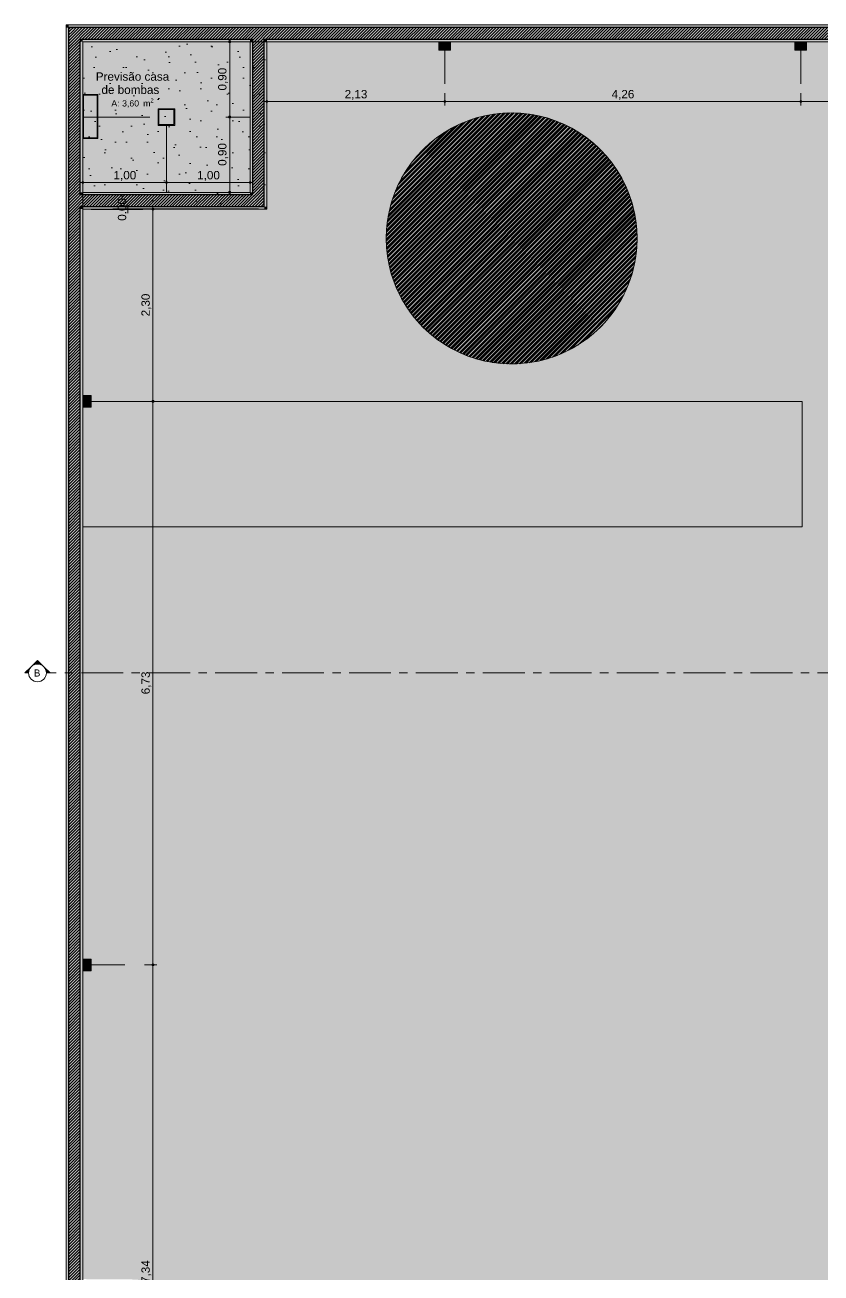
# Model space of a CAD drawing. Header units: metres. Extents: x -77 to -41.1, y -68 to -27.7.
# Drawn here: x -77.01 to -67.49, y -43.02 to -28.1 of the extents above; entities that cross this region are included whole.
import ezdxf

# ---------------------------------------------------------------- set-up
doc = ezdxf.new("R2010")
doc.units = ezdxf.units.M
doc.header["$MEASUREMENT"] = 0
for name, pattern in [('Achse', [0.115, 0, -0.04, 0.075, 0]), ('AStair_dashed', [1.8, 0.8, -1]), ('Dot & Dashed', [0.6, 0.5, -0.05, 0, -0.05])]:
    doc.linetypes.add(name, pattern=pattern)
for name, color, linetype, lineweight in [('0_Caneta_No__7', 7, 'Continuous', 13), ('0_Caneta_No__98', 7, 'Continuous', 0), ('0_Caneta_No__99', 7, 'Continuous', 20), ('LAJES.EST_Caneta_No__241', 7, 'Continuous', 13), ('LUMINOTÉCNICA_Caneta_No__241', 7, 'Continuous', 13), ('LUMINOTÉCNICA_Caneta_No__96', 252, 'Continuous', 0), ('PAREDE CONSTRUIR_Caneta_No__241', 7, 'Continuous', 13), ('PAREDE CONSTRUIR_Caneta_No__3', 7, 'Continuous', 25), ('PILARES.EST_Caneta_No__241', 7, 'Continuous', 13), ('PILARES.EST_Caneta_No__4', 7, 'Continuous', 20), ('Selos de Zona Archicad_Caneta_No__11', 7, 'Continuous', 5), ('TERRENO.ARQ_Caneta_No__241', 7, 'Continuous', 13), ('ZONA_Caneta_No__91', 255, 'Continuous', 0)]:
    doc.layers.add(name, color=color, linetype=linetype, lineweight=lineweight)
for name, color, linetype in [('COTAS FORRO.EXEC', 7, 'Continuous'), ('LUMINOTÉCNICA', 7, 'Continuous'), ('PAREDE CONSTRUIR', 7, 'Continuous'), ('TERRENO.ARQ', 7, 'Continuous'), ('ZONA', 7, 'Continuous')]:
    doc.layers.add(name, color=color, linetype=linetype)
for name, color, linetype, lineweight, true_color in [('COTAS FORRO.EXEC_Caneta_No__25', 7, 'Continuous', 13, 0x982312), ('LAJES.EST_Caneta_No__18', 7, 'Continuous', 0, 0xdfdfdf), ('LUMINOTÉCNICA_Caneta_No__36', 7, 'Continuous', 0, 0xf3aba0), ('LUMINOTÉCNICA_Caneta_No__46', 7, 'Continuous', 0, 0xbf8f00), ('LUMINOTÉCNICA_Caneta_No__56', 7, 'Continuous', 0, 0xffe495), ('LUMINOTÉCNICA_Caneta_No__86', 7, 'Continuous', 0, 0x30bf00), ('PILARES.EST_Caneta_No__18', 7, 'Continuous', 0, 0xdfdfdf)]:
    doc.layers.add(name, color=color, linetype=linetype, lineweight=lineweight, true_color=true_color)
doc.styles.add('GENERATED_STYLE_1', font='arial.ttf')
doc.dimstyles.new('GENERATED_STYLE__1', dxfattribs={"dimtxt": 0.1, "dimasz": 0.0475, "dimexe": 0.18, "dimexo": 0.1, "dimgap": 0, "dimtad": 1, "dimtih": 1, "dimtoh": 1, "dimzin": 0, "dimdsep": 46, "dimtxsty": 'GENERATED_STYLE_1', "dimblk": 'ARROWHEAD_11', "dimblk1": 'ARROWHEAD_11', "dimblk2": 'ARROWHEAD_11', "dimcen": 0.09, "dimclrd": 256, "dimclre": 256, "dimclrt": 256, "dimadec": 0, "dimazin": 0, "dimtfac": 1, "dimtdec": 4, "dimtmove": 0, "dimatfit": 3, "dimfxl": 0, "dimtolj": 1, "dimtzin": 0, "dimarcsym": 0})
doc.dimstyles.new('GENERATED_STYLE__2', dxfattribs={"dimtxt": 0.1, "dimasz": 0.0475, "dimexe": 0.18, "dimexo": 0.1, "dimgap": 0, "dimtad": 1, "dimzin": 0, "dimdsep": 46, "dimtxsty": 'GENERATED_STYLE_1', "dimblk": 'ARROWHEAD_11', "dimblk1": 'ARROWHEAD_11', "dimblk2": 'ARROWHEAD_11', "dimcen": 0.09, "dimclrd": 256, "dimclre": 256, "dimclrt": 256, "dimadec": 0, "dimazin": 0, "dimtfac": 1, "dimtdec": 4, "dimtmove": 0, "dimatfit": 3, "dimfxl": 0, "dimtolj": 1, "dimtzin": 0, "dimarcsym": 0})
pattern_1 = [(45, (0, 0), (-0.0176776695, 0.0176776695), [])]
pattern_2 = [(45, (0, 0.6), (-0.1909188, 0.1909188), [0, -0.18, 0, -0.27]), (110, (0.6, 0.6), (0.253717, 0.09234544), [0, -0.132, 0, -0.228])]

# ---------------------------------------------------------------- blocks, each defined once
blk = doc.blocks.new('*D265')
at = {"layer": 'COTAS FORRO.EXEC_Caneta_No__25', "linetype": 'Continuous', "lineweight": 13, "true_color": 0x982312}
for points in [[(-74.57, -29.202), (-74.569, -29.206), (-74.566, -29.21), (-74.562, -29.213), (-74.558, -29.214), (-74.553, -29.213), (-74.549, -29.21), (-74.546, -29.206), (-74.545, -29.202), (-74.546, -29.197), (-74.549, -29.193), (-74.553, -29.19), (-74.558, -29.189), (-74.562, -29.19), (-74.566, -29.193), (-74.569, -29.197)], [(-74.57, -30.102), (-74.569, -30.106), (-74.566, -30.11), (-74.562, -30.113), (-74.558, -30.114), (-74.553, -30.113), (-74.549, -30.11), (-74.546, -30.106), (-74.545, -30.102), (-74.546, -30.097), (-74.549, -30.093), (-74.553, -30.09), (-74.558, -30.089), (-74.562, -30.09), (-74.566, -30.093), (-74.569, -30.097)]]:
    blk.add_hatch(color=24, dxfattribs=at).paths.add_polyline_path(points)
at = {"layer": 'COTAS FORRO.EXEC_Caneta_No__25', "color": 24, "linetype": 'Continuous', "lineweight": 13, "true_color": 0x982312}
for p, q in [((-74.57, -29.202), (-74.604, -29.202)), ((-74.558, -30.089), (-74.558, -29.214)), ((-74.458, -29.202), (-74.545, -29.202)), ((-74.57, -30.102), (-74.658, -30.102)), ((-74.558, -30.127), (-74.558, -30.114)), ((-74.511, -30.102), (-74.545, -30.102))]:
    blk.add_line(p, q, dxfattribs=at)
for centre in [(-74.558, -29.202), (-74.558, -30.102)]:
    blk.add_circle(centre, 0.0125, dxfattribs=at)
at = {"layer": 'COTAS FORRO.EXEC_Caneta_No__25', "color": 24, "lineweight": 13, "true_color": 0x982312, "insert": (-74.578, -29.785), "char_height": 0.1, "attachment_point": 7, "rotation": 90, "style": 'GENERATED_STYLE_1'}
blk.add_mtext('\\A1;{\\pql;\\fArial|b0|i0|c0|p0;\\W1.000000;0,90}', dxfattribs=at)
blk = doc.blocks.new('ARROWHEAD_11')
at = {"color": 0, "linetype": 'Continuous', "lineweight": 0}
blk.add_line((0, 0), (-1, 0), dxfattribs=at)
at = {"color": 0, "linetype": 'Continuous', "lineweight": 0, "const_width": 0.25, "flags": 128}
blk.add_lwpolyline([(-0.125, 0, 1), (0.125, 0, 1)], format="xyb", close=True, dxfattribs=at)
blk = doc.blocks.new('*D266')
at = {"layer": 'COTAS FORRO.EXEC_Caneta_No__25', "linetype": 'Continuous', "lineweight": 13, "true_color": 0x982312}
for points in [[(-74.57, -28.302), (-74.569, -28.306), (-74.566, -28.31), (-74.562, -28.313), (-74.558, -28.314), (-74.553, -28.313), (-74.549, -28.31), (-74.546, -28.306), (-74.545, -28.302), (-74.546, -28.297), (-74.549, -28.293), (-74.553, -28.29), (-74.558, -28.289), (-74.562, -28.29), (-74.566, -28.293), (-74.569, -28.297)], [(-74.57, -29.202), (-74.569, -29.206), (-74.566, -29.21), (-74.562, -29.213), (-74.558, -29.214), (-74.553, -29.213), (-74.549, -29.21), (-74.546, -29.206), (-74.545, -29.202), (-74.546, -29.197), (-74.549, -29.193), (-74.553, -29.19), (-74.558, -29.189), (-74.562, -29.19), (-74.566, -29.193), (-74.569, -29.197)]]:
    blk.add_hatch(color=24, dxfattribs=at).paths.add_polyline_path(points)
at = {"layer": 'COTAS FORRO.EXEC_Caneta_No__25', "color": 24, "linetype": 'Continuous', "lineweight": 13, "true_color": 0x982312}
for p, q in [((-74.57, -28.302), (-74.658, -28.302)), ((-74.558, -28.289), (-74.558, -28.277)), ((-74.558, -29.189), (-74.558, -28.314)), ((-74.511, -28.302), (-74.545, -28.302)), ((-74.57, -29.202), (-74.604, -29.202)), ((-74.458, -29.202), (-74.545, -29.202))]:
    blk.add_line(p, q, dxfattribs=at)
for centre in [(-74.558, -28.302), (-74.558, -29.202)]:
    blk.add_circle(centre, 0.0125, dxfattribs=at)
at = {"layer": 'COTAS FORRO.EXEC_Caneta_No__25', "color": 24, "lineweight": 13, "true_color": 0x982312, "insert": (-74.578, -28.885), "char_height": 0.1, "attachment_point": 7, "rotation": 90, "style": 'GENERATED_STYLE_1'}
blk.add_mtext('\\A1;{\\pql;\\fArial|b0|i0|c0|p0;\\W1.000000;0,90}', dxfattribs=at)
blk = doc.blocks.new('*D267')
at = {"layer": 'COTAS FORRO.EXEC_Caneta_No__25', "linetype": 'Continuous', "lineweight": 13, "true_color": 0x982312}
for points in [[(-76.326, -29.985), (-76.326, -29.99), (-76.323, -29.994), (-76.319, -29.997), (-76.314, -29.998), (-76.309, -29.997), (-76.305, -29.994), (-76.302, -29.99), (-76.301, -29.985), (-76.302, -29.981), (-76.305, -29.977), (-76.309, -29.974), (-76.314, -29.973), (-76.319, -29.974), (-76.323, -29.977), (-76.326, -29.981)], [(-75.326, -29.985), (-75.326, -29.99), (-75.323, -29.994), (-75.319, -29.997), (-75.314, -29.998), (-75.309, -29.997), (-75.305, -29.994), (-75.302, -29.99), (-75.301, -29.985), (-75.302, -29.981), (-75.305, -29.977), (-75.309, -29.974), (-75.314, -29.973), (-75.319, -29.974), (-75.323, -29.977), (-75.326, -29.981)]]:
    blk.add_hatch(color=24, dxfattribs=at).paths.add_polyline_path(points)
at = {"layer": 'COTAS FORRO.EXEC_Caneta_No__25', "color": 24, "linetype": 'Continuous', "lineweight": 13, "true_color": 0x982312}
for p, q in [((-76.314, -29.973), (-76.314, -29.885)), ((-75.314, -29.973), (-75.314, -29.885)), ((-76.339, -29.985), (-76.326, -29.985)), ((-76.314, -30.032), (-76.314, -29.998)), ((-76.301, -29.985), (-75.326, -29.985)), ((-75.314, -30.032), (-75.314, -29.998))]:
    blk.add_line(p, q, dxfattribs=at)
for centre in [(-76.314, -29.985), (-75.314, -29.985)]:
    blk.add_circle(centre, 0.0125, dxfattribs=at)
at = {"layer": 'COTAS FORRO.EXEC_Caneta_No__25', "color": 24, "lineweight": 13, "true_color": 0x982312, "insert": (-75.947, -29.965), "char_height": 0.1, "attachment_point": 7, "style": 'GENERATED_STYLE_1'}
blk.add_mtext('\\A1;{\\pql;\\fArial|b0|i0|c0|p0;\\W1.000000;1,00}', dxfattribs=at)
blk = doc.blocks.new('*D268')
at = {"layer": 'COTAS FORRO.EXEC_Caneta_No__25', "linetype": 'Continuous', "lineweight": 13, "true_color": 0x982312}
for points in [[(-75.326, -29.985), (-75.326, -29.99), (-75.323, -29.994), (-75.319, -29.997), (-75.314, -29.998), (-75.309, -29.997), (-75.305, -29.994), (-75.302, -29.99), (-75.301, -29.985), (-75.302, -29.981), (-75.305, -29.977), (-75.309, -29.974), (-75.314, -29.973), (-75.319, -29.974), (-75.323, -29.977), (-75.326, -29.981)], [(-74.326, -29.985), (-74.326, -29.99), (-74.323, -29.994), (-74.319, -29.997), (-74.314, -29.998), (-74.309, -29.997), (-74.305, -29.994), (-74.302, -29.99), (-74.301, -29.985), (-74.302, -29.981), (-74.305, -29.977), (-74.309, -29.974), (-74.314, -29.973), (-74.319, -29.974), (-74.323, -29.977), (-74.326, -29.981)]]:
    blk.add_hatch(color=24, dxfattribs=at).paths.add_polyline_path(points)
at = {"layer": 'COTAS FORRO.EXEC_Caneta_No__25', "color": 24, "linetype": 'Continuous', "lineweight": 13, "true_color": 0x982312}
for p, q in [((-75.314, -29.973), (-75.314, -29.885)), ((-74.314, -29.973), (-74.314, -29.885)), ((-75.314, -30.032), (-75.314, -29.998)), ((-75.301, -29.985), (-74.326, -29.985)), ((-74.314, -30.032), (-74.314, -29.998)), ((-74.301, -29.985), (-74.289, -29.985))]:
    blk.add_line(p, q, dxfattribs=at)
for centre in [(-75.314, -29.985), (-74.314, -29.985)]:
    blk.add_circle(centre, 0.0125, dxfattribs=at)
at = {"layer": 'COTAS FORRO.EXEC_Caneta_No__25', "color": 24, "lineweight": 13, "true_color": 0x982312, "insert": (-74.947, -29.965), "char_height": 0.1, "attachment_point": 7, "style": 'GENERATED_STYLE_1'}
blk.add_mtext('\\A1;{\\pql;\\fArial|b0|i0|c0|p0;\\W1.000000;1,00}', dxfattribs=at)
blk = doc.blocks.new('*D278')
at = {"layer": 'COTAS FORRO.EXEC_Caneta_No__25', "linetype": 'Continuous', "lineweight": 13, "true_color": 0x982312}
for points in [[(-74.126, -29.017), (-74.126, -29.021), (-74.123, -29.025), (-74.119, -29.028), (-74.114, -29.029), (-74.109, -29.028), (-74.105, -29.025), (-74.102, -29.021), (-74.101, -29.017), (-74.102, -29.012), (-74.105, -29.008), (-74.109, -29.005), (-74.114, -29.004), (-74.119, -29.005), (-74.123, -29.008), (-74.126, -29.012)], [(-71.999, -29.017), (-71.998, -29.021), (-71.995, -29.025), (-71.991, -29.028), (-71.987, -29.029), (-71.982, -29.028), (-71.978, -29.025), (-71.975, -29.021), (-71.974, -29.017), (-71.975, -29.012), (-71.978, -29.008), (-71.982, -29.005), (-71.987, -29.004), (-71.991, -29.005), (-71.995, -29.008), (-71.998, -29.012)]]:
    blk.add_hatch(color=24, dxfattribs=at).paths.add_polyline_path(points)
at = {"layer": 'COTAS FORRO.EXEC_Caneta_No__25', "color": 24, "linetype": 'Continuous', "lineweight": 13, "true_color": 0x982312}
for p, q in [((-71.987, -29.004), (-71.987, -28.917)), ((-74.139, -29.017), (-74.126, -29.017)), ((-74.114, -29.004), (-74.114, -28.97)), ((-74.114, -29.117), (-74.114, -29.029)), ((-74.101, -29.017), (-71.999, -29.017)), ((-71.987, -29.063), (-71.987, -29.029))]:
    blk.add_line(p, q, dxfattribs=at)
for centre in [(-74.114, -29.017), (-71.987, -29.017)]:
    blk.add_circle(centre, 0.0125, dxfattribs=at)
at = {"layer": 'COTAS FORRO.EXEC_Caneta_No__25', "color": 24, "lineweight": 13, "true_color": 0x982312, "insert": (-73.184, -28.997), "char_height": 0.1, "attachment_point": 7, "style": 'GENERATED_STYLE_1'}
blk.add_mtext('\\A1;{\\pql;\\fArial|b0|i0|c0|p0;\\W1.000000;2,13}', dxfattribs=at)
blk = doc.blocks.new('*D279')
at = {"layer": 'COTAS FORRO.EXEC_Caneta_No__25', "linetype": 'Continuous', "lineweight": 13, "true_color": 0x982312}
for points in [[(-71.999, -29.017), (-71.998, -29.021), (-71.995, -29.025), (-71.991, -29.028), (-71.987, -29.029), (-71.982, -29.028), (-71.978, -29.025), (-71.975, -29.021), (-71.974, -29.017), (-71.975, -29.012), (-71.978, -29.008), (-71.982, -29.005), (-71.987, -29.004), (-71.991, -29.005), (-71.995, -29.008), (-71.998, -29.012)], [(-67.744, -29.017), (-67.743, -29.021), (-67.74, -29.025), (-67.736, -29.028), (-67.731, -29.029), (-67.726, -29.028), (-67.722, -29.025), (-67.72, -29.021), (-67.719, -29.017), (-67.72, -29.012), (-67.722, -29.008), (-67.726, -29.005), (-67.731, -29.004), (-67.736, -29.005), (-67.74, -29.008), (-67.743, -29.012)]]:
    blk.add_hatch(color=24, dxfattribs=at).paths.add_polyline_path(points)
at = {"layer": 'COTAS FORRO.EXEC_Caneta_No__25', "color": 24, "linetype": 'Continuous', "lineweight": 13, "true_color": 0x982312}
for p, q in [((-71.987, -29.004), (-71.987, -28.917)), ((-67.731, -29.004), (-67.731, -28.917)), ((-71.987, -29.063), (-71.987, -29.029)), ((-71.974, -29.017), (-67.744, -29.017)), ((-67.731, -29.063), (-67.731, -29.029))]:
    blk.add_line(p, q, dxfattribs=at)
for centre in [(-71.987, -29.017), (-67.731, -29.017)]:
    blk.add_circle(centre, 0.0125, dxfattribs=at)
at = {"layer": 'COTAS FORRO.EXEC_Caneta_No__25', "color": 24, "lineweight": 13, "true_color": 0x982312, "insert": (-69.992, -28.997), "char_height": 0.1, "attachment_point": 7, "style": 'GENERATED_STYLE_1'}
blk.add_mtext('\\A1;{\\pql;\\fArial|b0|i0|c0|p0;\\W1.000000;4,26}', dxfattribs=at)
blk = doc.blocks.new('*D280')
at = {"layer": 'COTAS FORRO.EXEC_Caneta_No__25', "linetype": 'Continuous', "lineweight": 13, "true_color": 0x982312}
for points in [[(-67.744, -29.017), (-67.743, -29.021), (-67.74, -29.025), (-67.736, -29.028), (-67.731, -29.029), (-67.726, -29.028), (-67.722, -29.025), (-67.72, -29.021), (-67.719, -29.017), (-67.72, -29.012), (-67.722, -29.008), (-67.726, -29.005), (-67.731, -29.004), (-67.736, -29.005), (-67.74, -29.008), (-67.743, -29.012)], [(-60.809, -29.017), (-60.808, -29.021), (-60.805, -29.025), (-60.801, -29.028), (-60.796, -29.029), (-60.792, -29.028), (-60.788, -29.025), (-60.785, -29.021), (-60.784, -29.017), (-60.785, -29.012), (-60.788, -29.008), (-60.792, -29.005), (-60.796, -29.004), (-60.801, -29.005), (-60.805, -29.008), (-60.808, -29.012)]]:
    blk.add_hatch(color=24, dxfattribs=at).paths.add_polyline_path(points)
at = {"layer": 'COTAS FORRO.EXEC_Caneta_No__25', "color": 24, "linetype": 'Continuous', "lineweight": 13, "true_color": 0x982312}
for p, q in [((-67.731, -29.004), (-67.731, -28.917)), ((-60.796, -29.004), (-60.796, -28.917)), ((-67.731, -29.063), (-67.731, -29.029)), ((-67.719, -29.017), (-60.809, -29.017)), ((-60.796, -29.063), (-60.796, -29.029))]:
    blk.add_line(p, q, dxfattribs=at)
for centre in [(-67.731, -29.017), (-60.796, -29.017)]:
    blk.add_circle(centre, 0.0125, dxfattribs=at)
at = {"layer": 'COTAS FORRO.EXEC_Caneta_No__25', "color": 24, "lineweight": 13, "true_color": 0x982312, "insert": (-64.397, -28.997), "char_height": 0.1, "attachment_point": 7, "style": 'GENERATED_STYLE_1'}
blk.add_mtext('\\A1;{\\pql;\\fArial|b0|i0|c0|p0;\\W1.000000;6,93}', dxfattribs=at)
blk = doc.blocks.new('*D357')
at = {"layer": 'COTAS FORRO.EXEC_Caneta_No__25', "linetype": 'Continuous', "lineweight": 13, "true_color": 0x982312}
for points in [[(-75.488, -39.334), (-75.487, -39.339), (-75.484, -39.343), (-75.48, -39.346), (-75.475, -39.347), (-75.47, -39.346), (-75.466, -39.343), (-75.463, -39.339), (-75.463, -39.334), (-75.463, -39.329), (-75.466, -39.325), (-75.47, -39.323), (-75.475, -39.322), (-75.48, -39.323), (-75.484, -39.325), (-75.487, -39.329)], [(-75.488, -46.67), (-75.487, -46.674), (-75.484, -46.679), (-75.48, -46.681), (-75.475, -46.682), (-75.47, -46.681), (-75.466, -46.679), (-75.463, -46.674), (-75.463, -46.67), (-75.463, -46.665), (-75.466, -46.661), (-75.47, -46.658), (-75.475, -46.657), (-75.48, -46.658), (-75.484, -46.661), (-75.487, -46.665)]]:
    blk.add_hatch(color=24, dxfattribs=at).paths.add_polyline_path(points)
at = {"layer": 'COTAS FORRO.EXEC_Caneta_No__25', "color": 24, "linetype": 'Continuous', "lineweight": 13, "true_color": 0x982312}
for p, q in [((-75.488, -39.334), (-75.575, -39.334)), ((-75.475, -46.657), (-75.475, -39.347)), ((-75.428, -39.334), (-75.463, -39.334)), ((-75.488, -46.67), (-75.575, -46.67)), ((-75.428, -46.67), (-75.463, -46.67))]:
    blk.add_line(p, q, dxfattribs=at)
for centre in [(-75.475, -39.334), (-75.475, -46.67)]:
    blk.add_circle(centre, 0.0125, dxfattribs=at)
at = {"layer": 'COTAS FORRO.EXEC_Caneta_No__25', "color": 24, "lineweight": 13, "true_color": 0x982312, "insert": (-75.495, -43.135), "char_height": 0.1, "attachment_point": 7, "rotation": 90, "style": 'GENERATED_STYLE_1'}
blk.add_mtext('\\A1;{\\pql;\\fArial|b0|i0|c0|p0;\\W1.000000;7,34}', dxfattribs=at)
blk = doc.blocks.new('*D358')
at = {"layer": 'COTAS FORRO.EXEC_Caneta_No__25', "linetype": 'Continuous', "lineweight": 13, "true_color": 0x982312}
for points in [[(-75.488, -32.6), (-75.487, -32.604), (-75.484, -32.609), (-75.48, -32.611), (-75.475, -32.612), (-75.47, -32.611), (-75.466, -32.609), (-75.463, -32.604), (-75.463, -32.6), (-75.463, -32.595), (-75.466, -32.591), (-75.47, -32.588), (-75.475, -32.587), (-75.48, -32.588), (-75.484, -32.591), (-75.487, -32.595)], [(-75.488, -39.334), (-75.487, -39.339), (-75.484, -39.343), (-75.48, -39.346), (-75.475, -39.347), (-75.47, -39.346), (-75.466, -39.343), (-75.463, -39.339), (-75.463, -39.334), (-75.463, -39.329), (-75.466, -39.325), (-75.47, -39.323), (-75.475, -39.322), (-75.48, -39.323), (-75.484, -39.325), (-75.487, -39.329)]]:
    blk.add_hatch(color=24, dxfattribs=at).paths.add_polyline_path(points)
at = {"layer": 'COTAS FORRO.EXEC_Caneta_No__25', "color": 24, "linetype": 'Continuous', "lineweight": 13, "true_color": 0x982312}
for p, q in [((-75.488, -32.6), (-75.575, -32.6)), ((-75.475, -39.322), (-75.475, -32.612)), ((-75.428, -32.6), (-75.463, -32.6)), ((-75.488, -39.334), (-75.575, -39.334)), ((-75.428, -39.334), (-75.463, -39.334))]:
    blk.add_line(p, q, dxfattribs=at)
for centre in [(-75.475, -32.6), (-75.475, -39.334)]:
    blk.add_circle(centre, 0.0125, dxfattribs=at)
at = {"layer": 'COTAS FORRO.EXEC_Caneta_No__25', "color": 24, "lineweight": 13, "true_color": 0x982312, "insert": (-75.495, -36.1), "char_height": 0.1, "attachment_point": 7, "rotation": 90, "style": 'GENERATED_STYLE_1'}
blk.add_mtext('\\A1;{\\pql;\\fArial|b0|i0|c0|p0;\\W1.000000;6,73}', dxfattribs=at)
blk = doc.blocks.new('*D359')
at = {"layer": 'COTAS FORRO.EXEC_Caneta_No__25', "linetype": 'Continuous', "lineweight": 13, "true_color": 0x982312}
for points in [[(-75.488, -30.302), (-75.487, -30.306), (-75.484, -30.31), (-75.48, -30.313), (-75.475, -30.314), (-75.47, -30.313), (-75.466, -30.31), (-75.463, -30.306), (-75.463, -30.302), (-75.463, -30.297), (-75.466, -30.293), (-75.47, -30.29), (-75.475, -30.289), (-75.48, -30.29), (-75.484, -30.293), (-75.487, -30.297)], [(-75.488, -32.6), (-75.487, -32.604), (-75.484, -32.609), (-75.48, -32.611), (-75.475, -32.612), (-75.47, -32.611), (-75.466, -32.609), (-75.463, -32.604), (-75.463, -32.6), (-75.463, -32.595), (-75.466, -32.591), (-75.47, -32.588), (-75.475, -32.587), (-75.48, -32.588), (-75.484, -32.591), (-75.487, -32.595)]]:
    blk.add_hatch(color=24, dxfattribs=at).paths.add_polyline_path(points)
at = {"layer": 'COTAS FORRO.EXEC_Caneta_No__25', "color": 24, "linetype": 'Continuous', "lineweight": 13, "true_color": 0x982312}
for p, q in [((-75.488, -30.302), (-75.522, -30.302)), ((-75.475, -30.289), (-75.475, -30.277)), ((-75.475, -32.587), (-75.475, -30.314)), ((-75.375, -30.302), (-75.463, -30.302)), ((-75.488, -32.6), (-75.575, -32.6)), ((-75.428, -32.6), (-75.463, -32.6))]:
    blk.add_line(p, q, dxfattribs=at)
for centre in [(-75.475, -30.302), (-75.475, -32.6)]:
    blk.add_circle(centre, 0.0125, dxfattribs=at)
at = {"layer": 'COTAS FORRO.EXEC_Caneta_No__25', "color": 24, "lineweight": 13, "true_color": 0x982312, "insert": (-75.495, -31.584), "char_height": 0.1, "attachment_point": 7, "rotation": 90, "style": 'GENERATED_STYLE_1'}
blk.add_mtext('\\A1;{\\pql;\\fArial|b0|i0|c0|p0;\\W1.000000;2,30}', dxfattribs=at)
blk = doc.blocks.new('Previsão casa de bombas_9_35_3', base_point=(-75.72, -28.861))
at = {"layer": 'Selos de Zona Archicad_Caneta_No__11', "color": 7, "lineweight": 5, "insert": (-75.72, -28.668), "char_height": 0.1, "width": 1, "attachment_point": 2, "line_spacing_factor": 0.946246, "style": 'GENERATED_STYLE_1'}
blk.add_mtext('\\A1;{\\pqc;\\pt0,0.55;\\fArial|b0|i0|c0|p0;\\W1.000000;Previsão casa de bombas\\fArial|b0|i0|c0|p0;\\W1.000000;\\A1{\\H.66x;\\S^  ;}\\fArial|b0|i0|c0|p0;\\W1.000000;\\fArial|b0|i0|c0|p0;\\W1.000000;\\A1{\\H.66x;\\S^  ;}}', dxfattribs=at)
at = {"layer": 'Selos de Zona Archicad_Caneta_No__11', "color": 7, "lineweight": 5, "insert": (-75.72, -28.979), "char_height": 0.075, "attachment_point": 2, "style": 'GENERATED_STYLE_1'}
blk.add_mtext('\\A1;{\\pqc;\\pt0,0.55;\\fArial|b0|i0|c0|p0;\\W1.000000;A: 3,60\\fArial|b0|i0|c0|p0;\\W1.000000;\\A1{\\H.66x;\\S^  ;}\\fArial|b0|i0|c0|p0;\\W1.000000; m\\fArial|b0|i0|c0|p0;\\W1.000000;\\A1{\\H.66x;\\S2^  ;}}', dxfattribs=at)
blk = doc.blocks.new('Fluorescent Lamp 26_3')
at = {"layer": 'LUMINOTÉCNICA_Caneta_No__86', "linetype": 'Continuous', "lineweight": 0, "true_color": 0xcaeebe}
blk.add_hatch(color=254, dxfattribs=at).paths.add_polyline_path([(0, 0), (0.2, 0), (0.2, 0.2), (0, 0.2)])
at = {"layer": 'LUMINOTÉCNICA_Caneta_No__86', "color": 82, "linetype": 'Continuous', "lineweight": 0, "true_color": 0x30bf00}
for p, q in [((0.2, 0.2), (0, 0.2)), ((0, 0.2), (0, 0)), ((0.19, 0.19), (0.01, 0.19)), ((0.01, 0.19), (0.01, 0.01)), ((0.19, 0.01), (0.19, 0.19)), ((0.2, 0), (0.2, 0.2)), ((0, 0), (0.2, 0)), ((0.01, 0.01), (0.19, 0.01))]:
    blk.add_line(p, q, dxfattribs=at)
blk = doc.blocks.new('Wall Lamp 26')
at = {"layer": 'LUMINOTÉCNICA_Caneta_No__36', "linetype": 'Continuous', "lineweight": 0, "true_color": 0xf8d4cf}
blk.add_hatch(color=254, dxfattribs=at).paths.add_polyline_path([(-0.069, 0), (-0.069, -0.1), (0.069, -0.1), (0.069, 0)])
at = {"layer": 'LUMINOTÉCNICA_Caneta_No__241', "color": 7, "linetype": 'Continuous', "lineweight": 13, "flags": 128}
blk.add_lwpolyline([(-0.069, 0), (-0.069, -0.1), (0.069, -0.1), (0.069, 0)], close=True, dxfattribs=at)
blk = doc.blocks.new('Fluorescent Lamp 26_6')
at = {"layer": 'LUMINOTÉCNICA_Caneta_No__56', "linetype": 'Continuous', "lineweight": 0, "true_color": 0xfef7e3}
blk.add_hatch(color=7, dxfattribs=at).paths.add_polyline_path([(0, 0), (0.528, 0), (0.528, 0.18), (0, 0.18)])
at = {"layer": 'LUMINOTÉCNICA_Caneta_No__46', "color": 42, "linetype": 'Continuous', "lineweight": 0, "true_color": 0xbf8f00}
for p, q in [((0.528, 0.18), (0, 0.18)), ((0, 0.18), (0, 0)), ((0.518, 0.17), (0.01, 0.17)), ((0.01, 0.17), (0.01, 0.01)), ((0.518, 0.01), (0.518, 0.17)), ((0.528, 0), (0.528, 0.18)), ((0, 0), (0.528, 0)), ((0.01, 0.01), (0.518, 0.01))]:
    blk.add_line(p, q, dxfattribs=at)

msp = doc.modelspace()

# ---------------------------------------------------------------- hatches: boundary and pattern name
at = {"linetype": 'Continuous', "lineweight": 0, "true_color": 0x000000}
for points in [[(-77.006, -35.845), (-76.962, -35.845, -0.198912), (-76.931, -35.77)], [(-76.931, -35.77, -0.414214), (-76.781, -35.77), (-76.856, -35.695)], [(-76.706, -35.845), (-76.781, -35.77, -0.198912), (-76.75, -35.845)]]:
    msp.add_hatch(color=18, dxfattribs=at).paths.add_polyline_path(points)
at = {"layer": 'LAJES.EST_Caneta_No__18', "linetype": 'Continuous', "lineweight": 0, "true_color": 0xdfdfdf}
h = msp.add_hatch(dxfattribs=at)
h.set_pattern_fill('Piso_Externo__0003', color=254, style=0, pattern_type=2)
h.set_pattern_definition(pattern_2)
h.paths.add_polyline_path([(-76.514, -65.102), (-73.814, -65.102, -0.414214), (-75.814, -67.102), (-66.814, -67.102, -0.414214), (-68.814, -65.102), (-68.814, -62.301), (-68.814, -45.4, -0.414214), (-66.514, -43.1), (-65.914, -43.1), (-65.914, -42.3), (-66.514, -42.3), (-66.514, -38.204), (-65.114, -38.204), (-65.114, -36.704), (-66.514, -36.704), (-66.514, -32.6), (-65.114, -32.6), (-56.714, -32.6), (-53.814, -32.6), (-44.014, -32.6), (-44.014, -42.3), (-53.814, -42.3), (-53.814, -47.1), (-44.014, -47.1), (-44.014, -50.852), (-45.614, -50.852), (-45.614, -52.351), (-44.014, -52.351), (-44.014, -60.301), (-48.916, -60.301), (-48.916, -61.101), (-44.361, -61.101), (-44.361, -67.102), (-44.014, -67.102), (-41.514, -67.102), (-41.514, -28.102), (-41.714, -28.102), (-41.714, -60.301), (-43.014, -60.301), (-43.014, -30.002), (-66.514, -30.002), (-66.514, -28.102), (-76.514, -28.102)])
h.paths.add_polyline_path([(-73.814, -45.102), (-76.314, -45.102), (-76.314, -43.089), (-75.798, -43.091, -0.414214), (-73.814, -45.088)], flags=0)
h.paths.add_polyline_path([(-73.814, -45.585, -0.009328), (-73.814, -45.66)], flags=0)
h.paths.add_polyline_path([(-52.814, -46.3), (-52.814, -43.1), (-44.014, -43.1), (-44.014, -46.3)], flags=0)
h.paths.add_polyline_path([(-67.714, -34.1), (-76.314, -34.1), (-76.314, -32.6), (-67.714, -32.6)], flags=0)
h = msp.add_hatch(dxfattribs=at)
h.set_pattern_fill('Piso_Externo__0003', color=254, style=0, pattern_type=2)
h.set_pattern_definition(pattern_2)
h.paths.add_polyline_path([(-76.314, -30.302), (-74.114, -30.302), (-74.114, -28.302), (-76.314, -28.302)])
at = {"layer": 'PAREDE CONSTRUIR', "linetype": 'Continuous', "lineweight": 0, "true_color": 0xffffff}
for points in [[(-76.514, -28.132), (-76.484, -28.132), (-76.514, -28.102)], [(-76.514, -28.102), (-76.484, -28.132), (-76.484, -28.102)], [(-76.514, -28.132), (-76.514, -67.102), (-76.484, -67.102), (-76.484, -28.132)], [(-76.484, -28.102), (-76.484, -28.132), (-41.544, -28.132), (-41.544, -28.102)], [(-76.344, -28.302), (-76.314, -28.302), (-76.344, -28.272)], [(-76.344, -28.272), (-76.314, -28.302), (-76.314, -28.272)], [(-76.344, -28.302), (-76.344, -30.102), (-76.314, -30.102), (-76.314, -28.302)], [(-74.314, -28.272), (-76.314, -28.272), (-76.314, -28.302), (-74.314, -28.302)], [(-74.284, -28.272), (-74.314, -28.272), (-74.314, -28.302), (-74.284, -28.302)], [(-74.284, -30.102), (-74.284, -28.302), (-74.314, -28.302), (-74.314, -30.102)], [(-74.114, -28.272), (-74.144, -28.272), (-74.144, -28.302), (-74.114, -28.302)], [(-74.114, -30.272), (-74.114, -28.302), (-74.144, -28.302), (-74.144, -30.272)], [(-41.714, -28.272), (-74.114, -28.272), (-74.114, -28.302), (-41.714, -28.302)], [(-76.344, -30.102), (-76.344, -30.132), (-76.314, -30.132), (-76.314, -30.102)], [(-74.314, -30.102), (-76.314, -30.102), (-76.314, -30.132), (-74.314, -30.132)], [(-74.284, -30.102), (-74.314, -30.102), (-74.284, -30.132)], [(-74.314, -30.132), (-74.284, -30.132), (-74.314, -30.102)], [(-76.344, -30.272), (-76.344, -30.302), (-76.314, -30.302), (-76.314, -30.272)], [(-74.144, -30.272), (-76.314, -30.272), (-76.314, -30.302), (-74.144, -30.302)], [(-74.114, -30.272), (-74.144, -30.272), (-74.114, -30.302)], [(-74.144, -30.272), (-74.144, -30.302), (-74.114, -30.302)], [(-76.344, -30.302), (-76.344, -67.102), (-76.314, -67.102), (-76.314, -30.302)]]:
    msp.add_hatch(color=7, dxfattribs=at).paths.add_polyline_path(points)
at = {"layer": 'PAREDE CONSTRUIR', "linetype": 'Continuous', "lineweight": 0, "true_color": 0x000000}
h = msp.add_hatch(dxfattribs=at)
h.set_pattern_fill('common_brick_0003', color=18, style=0, pattern_type=2)
h.set_pattern_definition(pattern_1)
h.paths.add_polyline_path([(-76.484, -28.272), (-76.344, -28.272), (-76.484, -28.132)])
h = msp.add_hatch(dxfattribs=at)
h.set_pattern_fill('common_brick_0003', color=18, style=0, pattern_type=2)
h.set_pattern_definition(pattern_1)
h.paths.add_polyline_path([(-76.484, -28.132), (-76.344, -28.272), (-76.344, -28.132)])
h = msp.add_hatch(dxfattribs=at)
h.set_pattern_fill('common_brick_0003', color=18, style=0, pattern_type=2)
h.set_pattern_definition(pattern_1)
h.paths.add_polyline_path([(-76.344, -28.132), (-76.344, -28.272), (-74.284, -28.272), (-74.284, -28.132)])
h = msp.add_hatch(dxfattribs=at)
h.set_pattern_fill('common_brick_0003', color=18, style=0, pattern_type=2)
h.set_pattern_definition(pattern_1)
h.paths.add_polyline_path([(-74.144, -28.132), (-74.284, -28.132), (-74.284, -28.272), (-74.144, -28.272)])
h = msp.add_hatch(dxfattribs=at)
h.set_pattern_fill('common_brick_0003', color=18, style=0, pattern_type=2)
h.set_pattern_definition(pattern_1)
h.paths.add_polyline_path([(-74.144, -28.132), (-74.144, -28.272), (-41.684, -28.272), (-41.684, -28.132)])
h = msp.add_hatch(dxfattribs=at)
h.set_pattern_fill('common_brick_0003', color=18, style=0, pattern_type=2)
h.set_pattern_definition(pattern_1)
h.paths.add_polyline_path([(-76.484, -28.272), (-76.484, -30.132), (-76.344, -30.132), (-76.344, -28.272)])
h = msp.add_hatch(dxfattribs=at)
h.set_pattern_fill('common_brick_0003', color=18, style=0, pattern_type=2)
h.set_pattern_definition(pattern_1)
h.paths.add_polyline_path([(-74.144, -28.272), (-74.284, -28.272), (-74.284, -28.302), (-74.144, -28.302)])
h = msp.add_hatch(dxfattribs=at)
h.set_pattern_fill('common_brick_0003', color=18, style=0, pattern_type=2)
h.set_pattern_definition(pattern_1)
h.paths.add_polyline_path([(-74.144, -30.132), (-74.144, -28.302), (-74.284, -28.302), (-74.284, -30.132)])
h = msp.add_hatch(dxfattribs=at)
h.set_pattern_fill('common_brick_0003', color=18, style=0, pattern_type=2)
h.set_pattern_definition(pattern_1)
h.paths.add_polyline_path([(-76.484, -30.132), (-76.484, -30.272), (-76.344, -30.272), (-76.344, -30.132)])
h = msp.add_hatch(dxfattribs=at)
h.set_pattern_fill('common_brick_0003', color=18, style=0, pattern_type=2)
h.set_pattern_definition(pattern_1)
h.paths.add_polyline_path([(-76.484, -30.272), (-76.484, -67.102), (-76.344, -67.102), (-76.344, -30.272)])
h = msp.add_hatch(dxfattribs=at)
h.set_pattern_fill('common_brick_0003', color=18, style=0, pattern_type=2)
h.set_pattern_definition(pattern_1)
h.paths.add_polyline_path([(-76.344, -30.132), (-76.344, -30.272), (-76.314, -30.272), (-76.314, -30.132)])
h = msp.add_hatch(dxfattribs=at)
h.set_pattern_fill('common_brick_0003', color=18, style=0, pattern_type=2)
h.set_pattern_definition(pattern_1)
h.paths.add_polyline_path([(-74.284, -30.132), (-76.314, -30.132), (-76.314, -30.272), (-74.284, -30.272)])
h = msp.add_hatch(dxfattribs=at)
h.set_pattern_fill('common_brick_0003', color=18, style=0, pattern_type=2)
h.set_pattern_definition(pattern_1)
h.paths.add_polyline_path([(-74.144, -30.132), (-74.284, -30.132), (-74.144, -30.272)])
h = msp.add_hatch(dxfattribs=at)
h.set_pattern_fill('common_brick_0003', color=18, style=0, pattern_type=2)
h.set_pattern_definition(pattern_1)
h.paths.add_polyline_path([(-74.284, -30.272), (-74.144, -30.272), (-74.284, -30.132)])
at = {"layer": 'PILARES.EST_Caneta_No__18', "linetype": 'Continuous', "lineweight": 0, "true_color": 0xdfdfdf}
h = msp.add_hatch(dxfattribs=at)
h.set_pattern_fill('Metal_Pequeno_0003', color=254, style=0, pattern_type=2)
h.set_pattern_definition([(45, (0, 0), (-0.026516504, 0.026516504), []), (45, (-0.005303, 0.005303), (-0.026516504, 0.026516504), []), (45, (-0.010607, 0.010607), (-0.026516504, 0.026516504), [])])
h.paths.add_polyline_path([(-72.683, -30.759), (-72.672, -30.866), (-72.653, -30.971), (-72.626, -31.075), (-72.593, -31.177), (-72.552, -31.275), (-72.504, -31.371), (-72.449, -31.463), (-72.388, -31.551), (-72.321, -31.635), (-72.248, -31.713), (-72.169, -31.786), (-72.086, -31.853), (-71.998, -31.914), (-71.906, -31.969), (-71.81, -32.017), (-71.711, -32.058), (-71.61, -32.092), (-71.506, -32.118), (-71.401, -32.137), (-71.294, -32.149), (-71.187, -32.152), (-71.08, -32.149), (-70.974, -32.137), (-70.868, -32.118), (-70.764, -32.092), (-70.663, -32.058), (-70.564, -32.017), (-70.468, -31.969), (-70.376, -31.914), (-70.288, -31.853), (-70.205, -31.786), (-70.126, -31.713), (-70.053, -31.635), (-69.986, -31.551), (-69.925, -31.463), (-69.871, -31.371), (-69.823, -31.275), (-69.782, -31.177), (-69.748, -31.075), (-69.721, -30.971), (-69.702, -30.866), (-69.691, -30.759), (-69.687, -30.652), (-69.691, -30.545), (-69.702, -30.439), (-69.721, -30.334), (-69.748, -30.23), (-69.782, -30.128), (-69.823, -30.029), (-69.871, -29.933), (-69.925, -29.841), (-69.986, -29.753), (-70.053, -29.67), (-70.126, -29.592), (-70.205, -29.519), (-70.288, -29.452), (-70.376, -29.39), (-70.468, -29.336), (-70.564, -29.288), (-70.663, -29.247), (-70.764, -29.213), (-70.868, -29.187), (-70.974, -29.168), (-71.08, -29.156), (-71.187, -29.152), (-71.294, -29.156), (-71.401, -29.168), (-71.506, -29.187), (-71.61, -29.213), (-71.711, -29.247), (-71.81, -29.288), (-71.906, -29.336), (-71.998, -29.39), (-72.086, -29.452), (-72.169, -29.519), (-72.248, -29.592), (-72.321, -29.67), (-72.388, -29.753), (-72.449, -29.841), (-72.504, -29.933), (-72.552, -30.029), (-72.593, -30.128), (-72.626, -30.23), (-72.653, -30.334), (-72.672, -30.439), (-72.683, -30.545), (-72.687, -30.652)])
at = {"layer": 'TERRENO.ARQ', "linetype": 'Continuous', "lineweight": 0, "true_color": 0xc5d9be}
msp.add_hatch(color=9, dxfattribs=at).paths.add_polyline_path([(-76.314, -34.1), (-67.714, -34.1), (-67.714, -32.6), (-76.314, -32.6)])

# ---------------------------------------------------------------- linework, layer by layer
at = {"layer": '0_Caneta_No__98', "color": 7, "linetype": 'Continuous', "lineweight": 0, "flags": 128}
for points in [[(-77.006, -35.845), (-76.962, -35.845, -0.198912), (-76.931, -35.77)], [(-76.931, -35.77, -0.414214), (-76.781, -35.77), (-76.856, -35.695)], [(-76.706, -35.845), (-76.75, -35.845, 0.198912), (-76.781, -35.77)]]:
    msp.add_lwpolyline(points, format="xyb", close=True, dxfattribs=at)
at = {"layer": '0_Caneta_No__98', "color": 7, "linetype": 'Continuous', "lineweight": 0}
msp.add_circle((-76.856, -35.845), 0.106, dxfattribs=at)
at = {"layer": '0_Caneta_No__99', "color": 7, "linetype": 'Dot & Dashed', "lineweight": 20}
msp.add_line((-41.431, -35.845), (-76.706, -35.845), dxfattribs=at)
at = {"layer": 'LAJES.EST_Caneta_No__241', "color": 7, "linetype": 'Continuous', "lineweight": 13, "flags": 128}
msp.add_lwpolyline([(-48.916, -61.101), (-44.361, -61.101), (-44.361, -67.102), (-44.014, -67.102), (-41.514, -67.102), (-41.514, -28.102), (-41.714, -28.102), (-41.714, -60.301), (-43.014, -60.301), (-43.014, -30.002), (-66.514, -30.002), (-66.514, -28.102), (-76.514, -28.102), (-76.514, -65.102)], dxfattribs=at)
msp.add_lwpolyline([(-48.916, -61.101), (-44.361, -61.101), (-44.361, -67.102), (-44.014, -67.102), (-41.514, -67.102), (-41.514, -28.102), (-41.714, -28.102), (-41.714, -60.301), (-43.014, -60.301), (-43.014, -30.002), (-66.514, -30.002), (-66.514, -28.102), (-76.514, -28.102), (-76.514, -65.102)], dxfattribs=at)
msp.add_lwpolyline([(-48.916, -61.101), (-44.361, -61.101), (-44.361, -67.102), (-44.014, -67.102), (-41.514, -67.102), (-41.514, -28.102), (-41.714, -28.102), (-41.714, -60.301), (-43.014, -60.301), (-43.014, -30.002), (-66.514, -30.002), (-66.514, -28.102), (-76.514, -28.102), (-76.514, -65.102)], dxfattribs=at)
msp.add_lwpolyline([(-48.916, -61.101), (-44.361, -61.101), (-44.361, -67.102), (-44.014, -67.102), (-41.514, -67.102), (-41.514, -28.102), (-41.714, -28.102), (-41.714, -60.301), (-43.014, -60.301), (-43.014, -30.002), (-66.514, -30.002), (-66.514, -28.102), (-76.514, -28.102), (-76.514, -65.102)], dxfattribs=at)
msp.add_lwpolyline([(-48.916, -61.101), (-44.361, -61.101), (-44.361, -67.102), (-44.014, -67.102), (-41.514, -67.102), (-41.514, -28.102), (-41.714, -28.102), (-41.714, -60.301), (-43.014, -60.301), (-43.014, -30.002), (-66.514, -30.002), (-66.514, -28.102), (-76.514, -28.102), (-76.514, -65.102)], dxfattribs=at)
for points in [[(-76.314, -30.302), (-74.114, -30.302), (-74.114, -28.302), (-76.314, -28.302)], [(-67.714, -34.1), (-76.314, -34.1), (-76.314, -32.6), (-67.714, -32.6)]]:
    msp.add_lwpolyline(points, close=True, dxfattribs=at)
at = {"layer": 'LUMINOTÉCNICA_Caneta_No__96', "color": 252, "linetype": 'AStair_dashed', "lineweight": 0}
for p, q in [((-75.314, -30.102), (-75.314, -28.302)), ((-71.987, -28.302), (-71.987, -28.806)), ((-67.731, -28.302), (-67.731, -28.806)), ((-76.314, -29.202), (-74.314, -29.202)), ((-76.314, -32.6), (-75.81, -32.6)), ((-76.314, -39.334), (-75.81, -39.334))]:
    msp.add_line(p, q, dxfattribs=at)
at = {"layer": 'PAREDE CONSTRUIR_Caneta_No__241', "color": 7, "linetype": 'Continuous', "lineweight": 13, "flags": 128}
for points in [[(-76.514, -28.102), (-76.514, -28.132)], [(-41.544, -28.102), (-76.514, -28.102)], [(-76.514, -28.132), (-76.514, -67.102)], [(-76.314, -28.302), (-74.314, -28.302)], [(-76.314, -30.102), (-76.314, -28.302)], [(-74.314, -28.302), (-74.314, -30.102)], [(-74.114, -30.272), (-74.114, -28.302)], [(-74.114, -28.302), (-41.714, -28.302)], [(-74.314, -30.102), (-76.314, -30.102)], [(-74.114, -30.302), (-74.114, -30.272)], [(-76.314, -30.302), (-74.114, -30.302)], [(-76.314, -67.102), (-76.314, -30.302)]]:
    msp.add_lwpolyline(points, dxfattribs=at)
at = {"layer": 'PAREDE CONSTRUIR_Caneta_No__3', "color": 7, "linetype": 'Continuous', "lineweight": 25}
for p, q in [((-76.484, -28.132), (-76.484, -28.272)), ((-76.344, -28.132), (-76.484, -28.132)), ((-76.484, -28.132), (-76.484, -28.272)), ((-74.284, -28.132), (-76.344, -28.132)), ((-74.144, -28.132), (-74.284, -28.132)), ((-41.684, -28.132), (-74.144, -28.132)), ((-76.484, -28.272), (-76.484, -30.132)), ((-76.344, -28.272), (-76.344, -28.302)), ((-76.344, -28.272), (-74.284, -28.272)), ((-76.344, -28.272), (-76.344, -28.302)), ((-76.344, -30.132), (-76.344, -28.302)), ((-74.284, -28.272), (-74.284, -28.302)), ((-74.284, -28.272), (-74.284, -28.302)), ((-74.284, -28.302), (-74.284, -30.102)), ((-74.144, -28.302), (-74.144, -28.272)), ((-74.144, -28.302), (-74.144, -28.272)), ((-74.144, -28.272), (-41.714, -28.272)), ((-74.144, -30.132), (-74.144, -28.302)), ((-74.284, -30.132), (-74.284, -30.102)), ((-74.284, -30.132), (-74.284, -30.102)), ((-76.484, -30.132), (-76.484, -30.272)), ((-76.484, -30.272), (-76.484, -67.102)), ((-76.314, -30.132), (-76.344, -30.132)), ((-76.314, -30.132), (-76.344, -30.132)), ((-76.344, -30.272), (-76.314, -30.272)), ((-76.344, -30.272), (-76.314, -30.272)), ((-76.344, -67.102), (-76.344, -30.272)), ((-74.284, -30.132), (-76.314, -30.132)), ((-76.314, -30.272), (-74.284, -30.272)), ((-74.284, -30.272), (-74.144, -30.272)), ((-74.144, -30.272), (-74.144, -30.132)), ((-74.144, -30.272), (-74.144, -30.132))]:
    msp.add_line(p, q, dxfattribs=at)
at = {"layer": 'PILARES.EST_Caneta_No__241', "color": 7, "linetype": 'Achse', "lineweight": 13, "flags": 128}
msp.add_lwpolyline([(-72.687, -30.652), (-72.683, -30.545), (-72.672, -30.439), (-72.653, -30.334), (-72.626, -30.23), (-72.593, -30.128), (-72.552, -30.029), (-72.504, -29.933), (-72.449, -29.841), (-72.388, -29.753), (-72.321, -29.67), (-72.248, -29.592), (-72.169, -29.519), (-72.086, -29.452), (-71.998, -29.39), (-71.906, -29.336), (-71.81, -29.288), (-71.711, -29.247), (-71.61, -29.213), (-71.506, -29.187), (-71.401, -29.168), (-71.294, -29.156), (-71.187, -29.152), (-71.08, -29.156), (-70.974, -29.168), (-70.868, -29.187), (-70.764, -29.213), (-70.663, -29.247), (-70.564, -29.288), (-70.468, -29.336), (-70.376, -29.39), (-70.288, -29.452), (-70.205, -29.519), (-70.126, -29.592), (-70.053, -29.67), (-69.986, -29.753), (-69.925, -29.841), (-69.871, -29.933), (-69.823, -30.029), (-69.782, -30.128), (-69.748, -30.23), (-69.721, -30.334), (-69.702, -30.439), (-69.691, -30.545), (-69.687, -30.652), (-69.691, -30.759), (-69.702, -30.866), (-69.721, -30.971), (-69.748, -31.075), (-69.782, -31.177), (-69.823, -31.275), (-69.871, -31.371), (-69.925, -31.463), (-69.986, -31.551), (-70.053, -31.635), (-70.126, -31.713), (-70.205, -31.786), (-70.288, -31.853), (-70.376, -31.914), (-70.468, -31.969), (-70.564, -32.017), (-70.663, -32.058), (-70.764, -32.092), (-70.868, -32.118), (-70.974, -32.137), (-71.08, -32.149), (-71.187, -32.152), (-71.294, -32.149), (-71.401, -32.137), (-71.506, -32.118), (-71.61, -32.092), (-71.711, -32.058), (-71.81, -32.017), (-71.906, -31.969), (-71.998, -31.914), (-72.086, -31.853), (-72.169, -31.786), (-72.248, -31.713), (-72.321, -31.635), (-72.388, -31.551), (-72.449, -31.463), (-72.504, -31.371), (-72.552, -31.275), (-72.593, -31.177), (-72.626, -31.075), (-72.653, -30.971), (-72.672, -30.866), (-72.683, -30.759)], close=True, dxfattribs=at)
at = {"layer": 'PILARES.EST_Caneta_No__4', "color": 7, "linetype": 'Continuous', "lineweight": 20, "flags": 128}
msp.add_lwpolyline([(-72.683, -30.759), (-72.672, -30.866), (-72.653, -30.971), (-72.626, -31.075), (-72.593, -31.177), (-72.552, -31.275), (-72.504, -31.371), (-72.449, -31.463), (-72.388, -31.551), (-72.321, -31.635), (-72.248, -31.713), (-72.169, -31.786), (-72.086, -31.853), (-71.998, -31.914), (-71.906, -31.969), (-71.81, -32.017), (-71.711, -32.058), (-71.61, -32.092), (-71.506, -32.118), (-71.401, -32.137), (-71.294, -32.149), (-71.187, -32.152), (-71.08, -32.149), (-70.974, -32.137), (-70.868, -32.118), (-70.764, -32.092), (-70.663, -32.058), (-70.564, -32.017), (-70.468, -31.969), (-70.376, -31.914), (-70.288, -31.853), (-70.205, -31.786), (-70.126, -31.713), (-70.053, -31.635), (-69.986, -31.551), (-69.925, -31.463), (-69.871, -31.371), (-69.823, -31.275), (-69.782, -31.177), (-69.748, -31.075), (-69.721, -30.971), (-69.702, -30.866), (-69.691, -30.759), (-69.687, -30.652), (-69.691, -30.545), (-69.702, -30.439), (-69.721, -30.334), (-69.748, -30.23), (-69.782, -30.128), (-69.823, -30.029), (-69.871, -29.933), (-69.925, -29.841), (-69.986, -29.753), (-70.053, -29.67), (-70.126, -29.592), (-70.205, -29.519), (-70.288, -29.452), (-70.376, -29.39), (-70.468, -29.336), (-70.564, -29.288), (-70.663, -29.247), (-70.764, -29.213), (-70.868, -29.187), (-70.974, -29.168), (-71.08, -29.156), (-71.187, -29.152), (-71.294, -29.156), (-71.401, -29.168), (-71.506, -29.187), (-71.61, -29.213), (-71.711, -29.247), (-71.81, -29.288), (-71.906, -29.336), (-71.998, -29.39), (-72.086, -29.452), (-72.169, -29.519), (-72.248, -29.592), (-72.321, -29.67), (-72.388, -29.753), (-72.449, -29.841), (-72.504, -29.933), (-72.552, -30.029), (-72.593, -30.128), (-72.626, -30.23), (-72.653, -30.334), (-72.672, -30.439), (-72.683, -30.545), (-72.687, -30.652)], close=True, dxfattribs=at)
at = {"layer": 'TERRENO.ARQ_Caneta_No__241', "color": 7, "linetype": 'Continuous', "lineweight": 13, "flags": 128}
msp.add_lwpolyline([(-76.314, -34.1), (-67.714, -34.1), (-67.714, -32.6), (-76.314, -32.6)], close=True, dxfattribs=at)
at = {"layer": 'ZONA_Caneta_No__91', "color": 255, "linetype": 'Continuous', "lineweight": 0, "flags": 128}
msp.add_lwpolyline([(-74.314, -30.102), (-74.314, -28.302), (-76.314, -28.302), (-76.314, -30.102)], close=True, dxfattribs=at)

# ---------------------------------------------------------------- block references
at = {"layer": 'LUMINOTÉCNICA', "color": 61, "linetype": 'Continuous', "lineweight": 0, "true_color": 0xeaffaa}
for p, rotation in [((-71.987, -28.402), 180), ((-67.731, -28.402), 180), ((-76.214, -32.6), 270), ((-76.214, -39.334), 270)]:
    msp.add_blockref('Wall Lamp 26', p, dxfattribs=dict(at, rotation=rotation))
at = {"layer": 'LUMINOTÉCNICA', "color": 61, "linetype": 'Continuous', "lineweight": 0, "true_color": 0xeaffaa, "xscale": -1, "rotation": 90}
msp.add_blockref('Fluorescent Lamp 26_6', (-76.134, -28.931), dxfattribs=at)
at = {"layer": 'LUMINOTÉCNICA', "color": 61, "linetype": 'Continuous', "lineweight": 0, "true_color": 0xeaffaa, "xscale": -1}
msp.add_blockref('Fluorescent Lamp 26_3', (-75.214, -29.302), dxfattribs=at)
at = {"layer": 'ZONA', "color": 7, "linetype": 'Continuous', "lineweight": 0}
msp.add_blockref('Previsão casa de bombas_9_35_3', (-75.72, -28.861), dxfattribs=at)

# ---------------------------------------------------------------- texts
at = {"layer": '0_Caneta_No__7', "color": 7, "lineweight": 13, "insert": (-76.821, -35.888), "char_height": 0.085, "attachment_point": 9, "style": 'GENERATED_STYLE_1'}
msp.add_mtext('\\A1;{\\pqr;\\pt0;\\fArial|b0|i0|c0|p0;\\W1.000000;B}', dxfattribs=at)

# ---------------------------------------------------------------- dimensions: what is measured, and where the dimension line sits
at = {"layer": 'COTAS FORRO.EXEC', "color": 24, "linetype": 'Continuous', "lineweight": 13, "true_color": 0x982312}
for base, p1, p2, picture, middle in [((-74.558, -28.302), (-74.409, -29.202), (-75.314, -28.302), '*D266', (-74.628, -28.756)), ((-74.558, -29.202), (-75.314, -30.102), (-74.409, -29.202), '*D265', (-74.628, -29.656)), ((-75.475, -30.302), (-75.97, -32.6), (-74.114, -30.302), '*D359', (-75.545, -31.455)), ((-75.475, -32.6), (-76.062, -39.334), (-75.97, -32.6), '*D358', (-75.545, -35.971)), ((-75.475, -39.334), (-75.81, -46.67), (-76.062, -39.334), '*D357', (-75.545, -43.006))]:
    dim = msp.add_linear_dim(base=base, p1=p1, p2=p2, angle=90, dimstyle='GENERATED_STYLE__2', dxfattribs=at)
    dim.commit()
    dim.dimension.update_dxf_attribs({"geometry": picture, "text_midpoint": middle, "dimtype": 160, "text_rotation": 90})
for base, p1, p2, picture, middle in [((-60.7964, -29.0165), (-67.7312, -28.647), (-60.7964, -28.4016), '*D280', (-64.2678, -28.9465)), ((-71.987, -29.017), (-74.114, -30.302), (-71.987, -28.661), '*D278', (-73.054, -28.947)), ((-67.731, -29.017), (-71.987, -28.661), (-67.731, -28.647), '*D279', (-69.863, -28.947)), ((-75.314, -29.985), (-76.314, -29.202), (-75.314, -29.515), '*D267', (-75.818, -29.915)), ((-74.314, -29.985), (-75.314, -29.515), (-74.314, -29.202), '*D268', (-74.818, -29.915))]:
    dim = msp.add_linear_dim(base=base, p1=p1, p2=p2, dimstyle='GENERATED_STYLE__1', dxfattribs=at)
    dim.commit()
    dim.dimension.update_dxf_attribs({"geometry": picture, "text_midpoint": middle, "dimtype": 160})
msp.add_linear_dim(base=(-75.774590806, -30.301568351), p1=(-76.313978091, -30.301568351), p2=(-74.113978091, -30.301568351), angle=90, location=(-75.844590806, -30.305570336), text_rotation=90, dimstyle='GENERATED_STYLE__2', dxfattribs=at).render()

doc.saveas('drawing.dxf')
